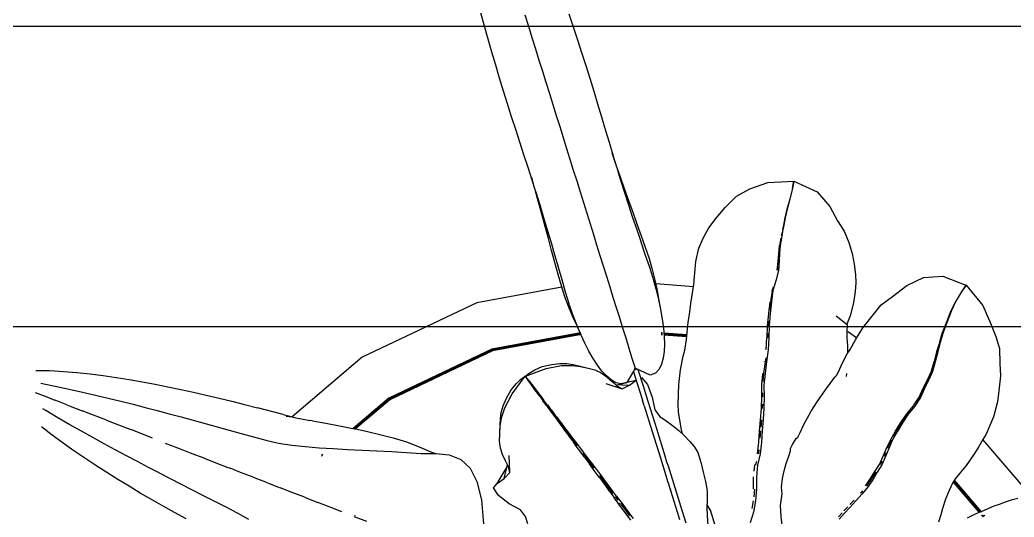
# Model space of a CAD drawing. Header units: metres. Extents: x 113 to 8702, y -1158 to 1243.
# Drawn here: x 5913.6439 to 5914.0155, y -734.2476 to -734.0617 of the extents above; entities that cross this region are included whole.
import ezdxf

# ---------------------------------------------------------------- set-up
doc = ezdxf.new("R2010")
doc.units = ezdxf.units.M
doc.header["$MEASUREMENT"] = 0
doc.layers.add('YELLOW', color=2, linetype='Continuous')

# ---------------------------------------------------------------- blocks, each defined once
blk = doc.blocks.new('EK')
at = {"color": 250}
for p, q in [((5897.2364, -832.2267), (5896.6963, -832.6411)), ((5897.2391, -832.4092), (5897.2314, -832.3604)), ((5895.795, -832.4811), (5895.9016, -832.4531)), ((5895.9016, -832.4531), (5896.0332, -832.4571)), ((5896.0332, -832.4571), (5896.143, -832.4578)), ((5896.143, -832.4578), (5896.2748, -832.4787)), ((5897.257, -832.4712), (5897.2391, -832.4092)), ((5895.5161, -832.5828), (5895.6749, -832.5226)), ((5895.6749, -832.5226), (5895.795, -832.4811)), ((5896.2748, -832.4787), (5896.3705, -832.4967)), ((5896.3705, -832.4967), (5896.5011, -832.5385)), ((5896.5011, -832.5385), (5896.6503, -832.6114)), ((5897.2739, -832.5256), (5897.257, -832.4712)), ((5897.2875, -832.5727), (5897.2739, -832.5256)), ((5895.3284, -832.7204), (5895.5161, -832.5828)), ((5896.6503, -832.6114), (5896.6963, -832.6411)), ((5897.3052, -832.6194), (5897.2875, -832.5727)), ((5897.3241, -832.6669), (5897.3052, -832.6194)), ((5895.2378, -832.9205), (5895.3276, -832.7213)), ((5895.3284, -832.7204), (5895.328, -832.7209)), ((5895.328, -832.7209), (5895.3794, -832.7602)), ((5895.3284, -832.7204), (5895.3794, -832.7602)), ((5896.6963, -832.6411), (5896.6974, -832.6418)), ((5896.6974, -832.6418), (5896.7559, -832.6796)), ((5896.7559, -832.6796), (5896.8151, -832.7221)), ((5896.8151, -832.7221), (5896.9182, -832.8004)), ((5897.338, -832.6855), (5897.0433, -832.9115)), ((5897.3373, -832.6923), (5897.0478, -832.9145)), ((5897.3362, -832.7026), (5897.0544, -832.9188)), ((5897.3358, -832.7068), (5897.0566, -832.9202)), ((5897.3364, -832.7085), (5897.0587, -832.9216)), ((5897.3348, -832.7036), (5897.3241, -832.6669)), ((5897.3358, -832.706), (5897.3348, -832.7036)), ((5897.3358, -832.706), (5897.3358, -832.7068)), ((5897.3563, -832.7593), (5897.3358, -832.7068)), ((5897.3801, -832.675), (5897.3624, -832.6885)), ((5897.3791, -832.6727), (5897.3627, -832.6853)), ((5897.3781, -832.6704), (5897.363, -832.682)), ((5897.3749, -832.6634), (5897.3639, -832.6719)), ((5897.3728, -832.6587), (5897.3645, -832.6651)), ((5895.3794, -832.7602), (5895.4641, -832.8182)), ((5895.3794, -832.7602), (5895.4648, -832.8167)), ((5896.9182, -832.8004), (5897.0305, -832.9032)), ((5897.3803, -832.8129), (5897.3563, -832.7593)), ((5895.4628, -832.8173), (5895.4642, -832.8176)), ((5895.5065, -832.8405), (5895.4641, -832.8182)), ((5895.4642, -832.8176), (5895.5065, -832.8405)), ((5895.4648, -832.8167), (5895.5512, -832.8631)), ((5895.5501, -832.8654), (5895.5065, -832.8405)), ((5895.5512, -832.8661), (5895.5501, -832.8654)), ((5895.5518, -832.8664), (5895.5512, -832.8661)), ((5895.6428, -832.9072), (5895.5518, -832.8664)), ((5895.5521, -832.8653), (5895.6428, -832.9055)), ((5895.5526, -832.8638), (5895.6439, -832.9036)), ((5895.2431, -833.0926), (5895.2378, -832.9205)), ((5895.7308, -832.9466), (5895.6428, -832.9072)), ((5895.6439, -832.9036), (5895.7343, -832.9431)), ((5895.732, -832.9473), (5895.7308, -832.9466)), ((5895.7332, -832.9478), (5895.732, -832.9473)), ((5895.8175, -832.9773), (5895.7332, -832.9478)), ((5895.7343, -832.9431), (5895.8218, -832.9729)), ((5895.7801, -832.962), (5895.8202, -832.9759)), ((5895.8207, -832.9786), (5895.8175, -832.9773)), ((5895.8202, -832.9759), (5895.9029, -833.0041)), ((5895.9013, -833.0065), (5895.8207, -832.9786)), ((5895.8218, -832.9729), (5895.9024, -832.9997)), ((5897.0305, -832.9032), (5897.0689, -832.9282)), ((5897.0689, -832.9282), (5897.1307, -832.9609)), ((5897.1307, -832.9609), (5897.2065, -832.9993)), ((5895.9036, -833.0073), (5895.9013, -833.0065)), ((5895.9024, -832.9997), (5895.9048, -833.0005)), ((5895.9029, -833.0041), (5895.9505, -833.0193)), ((5895.9854, -833.0337), (5895.9036, -833.0073)), ((5895.9048, -833.0005), (5895.9909, -833.0275)), ((5895.9871, -833.0344), (5895.9854, -833.0337)), ((5895.9896, -833.0354), (5895.9871, -833.0344)), ((5896.067, -833.0622), (5895.9896, -833.0354)), ((5895.9901, -833.0321), (5896.0349, -833.0476)), ((5895.9909, -833.0275), (5896.0731, -833.0553)), ((5896.0712, -833.0641), (5896.067, -833.0622)), ((5896.1464, -833.1026), (5896.0712, -833.0641)), ((5896.072, -833.0606), (5896.1455, -833.0979)), ((5896.0731, -833.0553), (5896.1455, -833.0914)), ((5897.2065, -832.9993), (5897.2854, -833.0305)), ((5897.2854, -833.0305), (5897.3419, -833.0473)), ((5897.3419, -833.0473), (5897.4044, -833.0704)), ((5895.3035, -833.2419), (5895.2431, -833.0926)), ((5896.1455, -833.0914), (5896.1488, -833.093)), ((5896.1455, -833.0979), (5896.2171, -833.1384)), ((5896.218, -833.1435), (5896.1464, -833.1026)), ((5896.1488, -833.093), (5896.2208, -833.133)), ((5896.2171, -833.1384), (5896.2933, -833.1794)), ((5896.2938, -833.1848), (5896.218, -833.1435)), ((5896.2208, -833.133), (5896.2974, -833.1736)), ((5895.3946, -833.3724), (5895.3035, -833.2419)), ((5896.2933, -833.1794), (5896.3406, -833.2127)), ((5896.3636, -833.2335), (5896.2938, -833.1848)), ((5896.2974, -833.1736), (5896.3725, -833.2256)), ((5896.3675, -833.237), (5896.3636, -833.2335)), ((5896.4353, -833.3002), (5896.3675, -833.237)), ((5896.3725, -833.2256), (5896.441, -833.2881)), ((5896.413, -833.2737), (5896.4354, -833.2945)), ((5896.5094, -833.3577), (5896.4353, -833.3002)), ((5896.4354, -833.2945), (5896.5092, -833.3512)), ((5896.441, -833.2881), (5896.5148, -833.3441)), ((5895.4642, -833.4759), (5895.3946, -833.3724)), ((5896.5092, -833.3512), (5896.5845, -833.4016)), ((5896.5851, -833.4088), (5896.5094, -833.3577)), ((5896.5148, -833.3441), (5896.5902, -833.3939)), ((5896.5845, -833.4016), (5896.6333, -833.4328)), ((5896.6605, -833.4575), (5896.5851, -833.4088)), ((5896.5902, -833.3939), (5896.665, -833.441)), ((5895.5744, -833.574), (5895.4642, -833.4759)), ((5896.7297, -833.4938), (5896.6605, -833.4575)), ((5896.6622, -833.451), (5896.7276, -833.4849)), ((5896.665, -833.441), (5896.7336, -833.4759)), ((5896.7276, -833.4849), (5896.7313, -833.4866)), ((5896.7986, -833.5269), (5896.7297, -833.4938)), ((5896.7336, -833.4759), (5896.8028, -833.5079)), ((5896.7716, -833.5057), (5896.7965, -833.5175)), ((5896.8028, -833.5079), (5896.875, -833.5451)), ((5895.6583, -833.6495), (5895.5744, -833.574)), ((5896.7965, -833.5175), (5896.8002, -833.5194)), ((5896.8698, -833.5647), (5896.7986, -833.5269)), ((5896.8427, -833.5417), (5896.8678, -833.5549)), ((5896.8678, -833.5549), (5896.8717, -833.5576)), ((5896.9304, -833.6079), (5896.8698, -833.5647)), ((5896.875, -833.5451), (5896.9361, -833.5875)), ((5896.9325, -833.6004), (5896.9879, -833.6384)), ((5896.9361, -833.5875), (5896.9962, -833.628)), ((5895.7601, -833.7182), (5895.6583, -833.6495)), ((5896.99, -833.6492), (5896.9304, -833.6079)), ((5896.9879, -833.6384), (5897.0498, -833.6853)), ((5897.0419, -833.6889), (5896.99, -833.6492)), ((5896.9962, -833.628), (5897.0589, -833.6746)), ((5897.0446, -833.6901), (5897.0419, -833.6889)), ((5897.0498, -833.6853), (5897.0538, -833.689)), ((5897.0589, -833.6746), (5897.1208, -833.7311)), ((5894.7033, -833.8229), (5894.7982, -833.7696)), ((5894.7982, -833.7696), (5894.8979, -833.7328)), ((5894.8979, -833.7328), (5894.9991, -833.7099)), ((5894.9991, -833.7099), (5895.0937, -833.696)), ((5895.0937, -833.696), (5895.1829, -833.6904)), ((5895.1829, -833.6904), (5895.2586, -833.69)), ((5895.2586, -833.69), (5895.3342, -833.6988)), ((5895.3342, -833.6988), (5895.4318, -833.7197)), ((5895.4318, -833.7197), (5895.5461, -833.7566)), ((5895.5461, -833.7566), (5895.6197, -833.7871)), ((5895.7448, -833.7079), (5895.6905, -833.7786)), ((5895.8436, -833.7701), (5895.7601, -833.7182)), ((5895.8795, -833.8002), (5895.8436, -833.7701)), ((5897.0513, -833.696), (5897.0446, -833.6901)), ((5897.0941, -833.7264), (5897.1108, -833.7418)), ((5897.1108, -833.7418), (5897.1147, -833.7458)), ((5897.1208, -833.7311), (5897.1788, -833.7896)), ((5894.5721, -833.8835), (5894.7033, -833.8229)), ((5895.5407, -833.8798), (5895.621, -833.7856)), ((5895.621, -833.7856), (5895.6846, -833.7931)), ((5895.6905, -833.7786), (5895.6846, -833.7931)), ((5895.6846, -833.7931), (5895.6897, -833.7933)), ((5895.6897, -833.7933), (5895.7432, -833.7959)), ((5895.7432, -833.7959), (5895.8081, -833.7915)), ((5895.8081, -833.7915), (5895.8734, -833.795)), ((5895.8633, -833.7866), (5895.8575, -833.7942)), ((5895.9513, -833.8411), (5895.8795, -833.8002)), ((5896.0408, -833.8863), (5895.9513, -833.8411)), ((5896.0517, -833.8132), (5896.0783, -833.8167)), ((5897.1725, -833.8049), (5897.2103, -833.8441)), ((5897.1788, -833.7896), (5897.2345, -833.8463)), ((5897.2281, -833.8625), (5897.2633, -833.8993)), ((5897.2345, -833.8463), (5897.2859, -833.899)), ((5894.4367, -833.9901), (5894.5721, -833.8835)), ((5896.0659, -833.9027), (5896.0408, -833.8863)), ((5896.0797, -833.9178), (5896.0659, -833.9027)), ((5896.1862, -834.0056), (5896.0797, -833.9178)), ((5897.2797, -833.9162), (5897.3123, -833.9486)), ((5897.2859, -833.899), (5897.3339, -833.946)), ((5894.3329, -834.1896), (5894.4367, -833.9901)), ((5896.2901, -834.0843), (5896.1862, -834.0056)), ((5896.3695, -834.1433), (5896.2901, -834.0843)), ((5894.3331, -834.4199), (5894.3326, -834.1907)), ((5894.3327, -834.1901), (5894.3329, -834.1896)), ((5894.3334, -834.1897), (5894.3327, -834.1901)), ((5894.3329, -834.1896), (5894.3334, -834.1897)), ((5894.3943, -834.2059), (5894.3334, -834.1897)), ((5894.3334, -834.1897), (5894.3946, -834.2053)), ((5894.3946, -834.2053), (5894.4895, -834.2341)), ((5894.3946, -834.2053), (5894.4898, -834.2331)), ((5896.4832, -834.212), (5896.3695, -834.1433)), ((5896.474, -834.2064), (5896.4718, -834.2092)), ((5896.5518, -834.2489), (5896.4832, -834.212)), ((5894.4895, -834.2341), (5894.5772, -834.264)), ((5894.4898, -834.2331), (5894.5759, -834.2618)), ((5894.5759, -834.2618), (5894.5776, -834.2624)), ((5894.5772, -834.264), (5894.6529, -834.2859)), ((5894.5776, -834.2624), (5894.6519, -834.2833)), ((5894.6529, -834.2859), (5894.7165, -834.3026)), ((5894.6535, -834.2838), (5894.7172, -834.2998)), ((5894.7165, -834.3026), (5894.7531, -834.3119)), ((5894.7172, -834.2998), (5894.7727, -834.3134)), ((5896.5912, -834.2724), (5896.5518, -834.2489)), ((5896.6027, -834.2867), (5896.5912, -834.2724)), ((5896.6553, -834.3219), (5896.6027, -834.2867)), ((5894.7727, -834.3134), (5894.8291, -834.3259)), ((5894.7736, -834.3172), (5894.8093, -834.3255)), ((5894.8291, -834.3259), (5894.8945, -834.3399)), ((5894.8301, -834.3304), (5894.8936, -834.3445)), ((5894.8962, -834.3475), (5894.8927, -834.3468)), ((5894.8936, -834.3445), (5894.96, -834.3534)), ((5894.8945, -834.3399), (5894.9609, -834.3481)), ((5894.963, -834.3568), (5894.8962, -834.3475)), ((5894.96, -834.3534), (5895.0317, -834.3605)), ((5894.9609, -834.3481), (5895.0327, -834.3547)), ((5895.0347, -834.3643), (5894.963, -834.3568)), ((5895.0317, -834.3605), (5895.034, -834.3609)), ((5895.0327, -834.3547), (5895.1106, -834.3665)), ((5895.1119, -834.377), (5895.0347, -834.3643)), ((5895.0822, -834.3686), (5895.1091, -834.3729)), ((5895.1091, -834.3729), (5895.1115, -834.3736)), ((5895.1106, -834.3665), (5895.1963, -834.3911)), ((5895.1963, -834.3911), (5895.2886, -834.424)), ((5896.6886, -834.3398), (5896.6553, -834.3219)), ((5896.7104, -834.341), (5896.6886, -834.3398)), ((5896.7569, -834.359), (5896.7104, -834.341)), ((5896.8195, -834.3863), (5896.7569, -834.359)), ((5896.8829, -834.4084), (5896.8195, -834.3863)), ((5894.3819, -834.5812), (5894.3331, -834.4199)), ((5895.2585, -834.4213), (5895.2866, -834.4316)), ((5895.2881, -834.4358), (5895.2853, -834.4347)), ((5895.2866, -834.4316), (5895.3867, -834.4504)), ((5895.2886, -834.424), (5895.3881, -834.4421)), ((5895.3881, -834.455), (5895.3856, -834.4545)), ((5895.3867, -834.4504), (5895.4545, -834.4613)), ((5895.3881, -834.4421), (5895.491, -834.458)), ((5895.4866, -834.4706), (5895.3881, -834.455)), ((5895.4903, -834.4717), (5895.4866, -834.4706)), ((5895.5959, -834.4883), (5895.4903, -834.4717)), ((5895.491, -834.458), (5895.5966, -834.4736)), ((5895.5591, -834.4777), (5895.5954, -834.4833)), ((5895.5966, -834.4736), (5895.703, -834.4825)), ((5896.9504, -834.4258), (5896.8829, -834.4084)), ((5897.0245, -834.4378), (5896.9504, -834.4258)), ((5897.0845, -834.4366), (5897.0245, -834.4378)), ((5897.1882, -834.4554), (5897.0845, -834.4366)), ((5897.2827, -834.4542), (5897.1882, -834.4554)), ((5897.3836, -834.4472), (5897.2827, -834.4542)), ((5895.5954, -834.4833), (5895.5961, -834.4833)), ((5895.7013, -834.4979), (5895.5959, -834.4883)), ((5895.6654, -834.4895), (5895.7019, -834.4927)), ((5895.7028, -834.4981), (5895.7013, -834.4979)), ((5895.7019, -834.4927), (5895.7028, -834.4928)), ((5895.8042, -834.5101), (5895.7028, -834.4981)), ((5895.703, -834.4825), (5895.8092, -834.4941)), ((5895.8068, -834.5102), (5895.8042, -834.5101)), ((5895.8084, -834.5106), (5895.8068, -834.5102)), ((5895.8092, -834.4941), (5895.9143, -834.5132)), ((5895.8774, -834.518), (5895.9122, -834.5245)), ((5895.9132, -834.5306), (5895.911, -834.5301)), ((5895.9122, -834.5245), (5896.015, -834.5436)), ((5895.9143, -834.5132), (5896.017, -834.5316)), ((5896.0168, -834.5501), (5896.0137, -834.5495)), ((5896.015, -834.5436), (5896.0845, -834.5539)), ((5896.1129, -834.5645), (5896.0168, -834.5501)), ((5896.017, -834.5316), (5896.1189, -834.546)), ((5896.1164, -834.5644), (5896.1129, -834.5645)), ((5896.1204, -834.5657), (5896.1164, -834.5644)), ((5896.1189, -834.546), (5896.219, -834.5509)), ((5896.2214, -834.5715), (5896.1204, -834.5657)), ((5896.1847, -834.5624), (5896.218, -834.5642)), ((5896.218, -834.5642), (5896.2205, -834.5644)), ((5896.219, -834.5509), (5896.3216, -834.5579)), ((5896.3216, -834.5579), (5896.4217, -834.57)), ((5894.4402, -834.703), (5894.3819, -834.5812)), ((5896.3234, -834.5795), (5896.2214, -834.5715)), ((5896.2863, -834.5693), (5896.32, -834.5719)), ((5896.32, -834.5719), (5896.3228, -834.5722)), ((5896.4237, -834.5926), (5896.3234, -834.5795)), ((5896.4217, -834.57), (5896.5184, -834.5828)), ((5896.423, -834.585), (5896.4862, -834.5938)), ((5896.5206, -834.6064), (5896.4237, -834.5926)), ((5896.5184, -834.5828), (5896.619, -834.5935)), ((5896.5198, -834.5983), (5896.5842, -834.6056)), ((5896.6198, -834.6179), (5896.5206, -834.6064)), ((5896.619, -834.5935), (5896.7228, -834.6107)), ((5896.7212, -834.6357), (5896.6198, -834.6179)), ((5896.686, -834.6212), (5896.7191, -834.6268)), ((5896.7191, -834.6268), (5896.7217, -834.6276)), ((5896.7228, -834.6107), (5896.8218, -834.639)), ((5896.7876, -834.6469), (5896.8182, -834.6558)), ((5896.8218, -834.639), (5896.9252, -834.6544)), ((5896.9252, -834.6544), (5897.0293, -834.6583)), ((5894.5351, -834.8081), (5894.4402, -834.703)), ((5896.8197, -834.6648), (5896.816, -834.6641)), ((5896.8182, -834.6558), (5896.8204, -834.6561)), ((5896.8197, -834.6648), (5896.8736, -834.6733)), ((5896.9258, -834.6814), (5896.9218, -834.6809)), ((5897.0308, -834.6863), (5896.9258, -834.6814)), ((5897.0293, -834.6583), (5897.1342, -834.673)), ((5897.0303, -834.677), (5897.0987, -834.687)), ((5897.1342, -834.673), (5897.2336, -834.6969)), ((5897.1342, -834.6926), (5897.2002, -834.7088)), ((5897.2336, -834.6969), (5897.3245, -834.7317)), ((5894.6246, -834.892), (5894.5351, -834.8081)), ((5894.7077, -834.9601), (5894.6246, -834.892)), ((5894.7939, -835.0157), (5894.7077, -834.9601)), ((5894.8821, -835.0592), (5894.7939, -835.0157)), ((5894.9973, -835.0908), (5894.8821, -835.0592)), ((5895.0958, -835.1052), (5894.9973, -835.0908)), ((5897.1976, -835.0728), (5897.1436, -835.1031)), ((5897.3437, -835.0372), (5897.1976, -835.0728)), ((5895.1598, -835.1137), (5895.0958, -835.1052)), ((5895.1765, -835.1154), (5895.1598, -835.1137)), ((5895.1977, -835.1173), (5895.1765, -835.1154)), ((5895.221, -835.1222), (5895.1773, -835.4542)), ((5895.3653, -835.1524), (5895.1977, -835.1173)), ((5895.4627, -835.17), (5895.3653, -835.1524)), ((5895.5273, -835.1869), (5895.4627, -835.17)), ((5896.6288, -835.1904), (5896.6829, -835.1608)), ((5896.6829, -835.1608), (5896.7676, -835.1361)), ((5896.7676, -835.1361), (5896.8686, -835.1179)), ((5896.8686, -835.1179), (5896.9413, -835.1057)), ((5896.9413, -835.1057), (5896.9894, -835.0979)), ((5896.9894, -835.0979), (5897.0311, -835.0951)), ((5897.0311, -835.0951), (5897.0724, -835.0965)), ((5897.0724, -835.0965), (5897.1168, -835.1006)), ((5897.1168, -835.1006), (5897.168, -835.1055)), ((5897.168, -835.1055), (5897.2426, -835.1053)), ((5897.2426, -835.1053), (5897.3741, -835.1046)), ((5895.68, -835.2088), (5895.5273, -835.1869)), ((5895.6398, -835.203), (5895.6133, -835.4043)), ((5895.6448, -835.2037), (5895.6184, -835.4041)), ((5895.6489, -835.2043), (5895.6226, -835.404)), ((5895.657, -835.2055), (5895.6309, -835.4037)), ((5895.7743, -835.2273), (5895.68, -835.2088)), ((5895.825, -835.2456), (5895.7743, -835.2273)), ((5895.946, -835.2739), (5895.825, -835.2456)), ((5896.5294, -835.2693), (5896.58, -835.2259)), ((5896.58, -835.2259), (5896.6288, -835.1904)), ((5896.0746, -835.2965), (5895.946, -835.2739)), ((5896.246, -835.3102), (5896.0746, -835.2965)), ((5896.3189, -835.3103), (5896.246, -835.3102)), ((5896.3853, -835.3032), (5896.3189, -835.3103)), ((5896.4765, -835.2927), (5896.3853, -835.3032)), ((5896.4324, -835.3709), (5896.4796, -835.3183)), ((5896.5117, -835.2868), (5896.4765, -835.2927)), ((5896.4796, -835.3183), (5896.5294, -835.2693)), ((5897.1854, -835.3234), (5896.9443, -835.3852)), ((5897.2443, -835.31), (5897.1854, -835.3234)), ((5897.1967, -835.3677), (5897.2641, -835.3504)), ((5897.301, -835.2938), (5897.2443, -835.31)), ((5895.2209, -835.4547), (5895.3152, -835.4364)), ((5895.235, -835.4448), (5895.3229, -835.4339)), ((5895.3152, -835.4364), (5895.4045, -835.4222)), ((5895.3229, -835.4339), (5895.4045, -835.4222)), ((5895.4045, -835.4222), (5895.4891, -835.412)), ((5895.4891, -835.412), (5895.5688, -835.4057)), ((5895.5688, -835.4057), (5895.6435, -835.4033)), ((5895.6114, -835.4187), (5895.6102, -835.4279)), ((5895.6166, -835.418), (5895.6152, -835.4283)), ((5895.6208, -835.4175), (5895.6194, -835.4286)), ((5895.6292, -835.4164), (5895.6275, -835.4291)), ((5895.6435, -835.4033), (5895.7131, -835.4051)), ((5895.7131, -835.4051), (5895.7773, -835.4113)), ((5895.7773, -835.4113), (5895.8356, -835.4223)), ((5895.8356, -835.4223), (5895.8872, -835.4389)), ((5895.8872, -835.4389), (5895.9308, -835.4625)), ((5896.3473, -835.4793), (5896.389, -835.4251)), ((5896.389, -835.4251), (5896.4324, -835.3709)), ((5896.752, -835.4359), (5896.6998, -835.4479)), ((5896.7111, -835.4922), (5896.9289, -835.4363)), ((5896.7903, -835.4247), (5896.752, -835.4359)), ((5896.9443, -835.3852), (5896.7903, -835.4247)), ((5896.9289, -835.4363), (5896.9499, -835.4308)), ((5896.936, -835.3942), (5896.9359, -835.3937)), ((5896.9499, -835.4308), (5896.9557, -835.4295)), ((5896.9557, -835.4295), (5897.1967, -835.3677)), ((5896.9918, -835.4141), (5896.9913, -835.4135)), ((5897.0089, -835.4103), (5897.0085, -835.409)), ((5894.7448, -835.5607), (5894.8493, -835.5293)), ((5894.8493, -835.5293), (5894.9509, -835.5016)), ((5894.9087, -835.5351), (5895.0173, -835.5043)), ((5894.9509, -835.5016), (5895.049, -835.4785)), ((5895.0173, -835.5043), (5895.1217, -835.4772)), ((5895.049, -835.4785), (5895.1437, -835.4596)), ((5895.1217, -835.4772), (5895.1337, -835.4745)), ((5895.1337, -835.4745), (5895.2199, -835.4548)), ((5895.1437, -835.4596), (5895.2201, -835.4472)), ((5895.2199, -835.4548), (5895.2209, -835.4547)), ((5895.2201, -835.4472), (5895.2345, -835.4451)), ((5895.2345, -835.4451), (5895.235, -835.4448)), ((5895.9308, -835.4625), (5895.9638, -835.4954)), ((5895.9638, -835.4954), (5895.9795, -835.5443)), ((5896.1738, -835.5361), (5896.2851, -835.5184)), ((5896.4073, -835.5228), (5896.2111, -835.5731)), ((5896.2851, -835.5184), (5896.3473, -835.4793)), ((5896.456, -835.5103), (5896.4073, -835.5228)), ((5896.6998, -835.4479), (5896.456, -835.5103)), ((5896.4662, -835.5549), (5896.7111, -835.4922)), ((5896.6676, -835.463), (5896.6671, -835.462)), ((5896.6877, -835.4579), (5896.6872, -835.4573)), ((5896.7457, -835.4771), (5896.7454, -835.4765)), ((5894.5342, -835.624), (5894.6397, -835.5924)), ((5894.5793, -835.6271), (5894.6896, -835.5967)), ((5894.6397, -835.5924), (5894.7448, -835.5607)), ((5894.6896, -835.5967), (5894.7951, -835.5672)), ((5894.7951, -835.5672), (5894.796, -835.5666)), ((5894.796, -835.5666), (5894.7995, -835.566)), ((5894.7995, -835.566), (5894.9087, -835.5351)), ((5895.9795, -835.5443), (5895.9102, -835.6738)), ((5895.9965, -835.6223), (5896.0598, -835.573)), ((5896.0738, -835.6083), (5896.0019, -835.6276)), ((5896.0598, -835.573), (5896.1738, -835.5361)), ((5896.2111, -835.5731), (5896.0738, -835.6083)), ((5896.2471, -835.6111), (5896.1961, -835.6242)), ((5896.2471, -835.6111), (5896.4662, -835.5549)), ((5894.215, -835.719), (5894.3218, -835.6874)), ((5894.2453, -835.7162), (5894.3572, -835.6869)), ((5894.3218, -835.6874), (5894.4282, -835.6557)), ((5894.3572, -835.6869), (5894.4685, -835.6572)), ((5894.4282, -835.6557), (5894.5342, -835.624)), ((5894.4685, -835.6572), (5894.5793, -835.6271)), ((5895.7303, -835.7199), (5895.8205, -835.6968)), ((5895.8205, -835.6968), (5895.9102, -835.6738)), ((5895.9102, -835.6738), (5895.9242, -835.6829)), ((5895.9181, -835.6591), (5895.9242, -835.6702)), ((5895.9242, -835.6702), (5895.9242, -835.6829)), ((5895.9242, -835.6829), (5895.9362, -835.6907)), ((5895.9696, -835.635), (5895.9249, -835.6465)), ((5895.9362, -835.6907), (5895.9809, -835.6793)), ((5895.9362, -835.6907), (5896.0332, -835.754)), ((5895.999, -835.6283), (5895.9696, -835.635)), ((5895.9809, -835.6793), (5896.1961, -835.6242)), ((5895.999, -835.6283), (5895.9965, -835.6223)), ((5896.0012, -835.6269), (5895.999, -835.6283)), ((5896.0019, -835.6276), (5896.0012, -835.6269)), ((5896.0017, -835.635), (5896.0012, -835.6338)), ((5896.0129, -835.6649), (5896.0127, -835.6642)), ((5896.0139, -835.6647), (5896.0136, -835.664)), ((5896.031, -835.7526), (5896.0149, -835.6706)), ((5896.0581, -835.7315), (5896.0155, -835.6704)), ((5896.0346, -835.66), (5896.0336, -835.6589)), ((5893.9062, -835.8007), (5894.0198, -835.7729)), ((5894, -835.7817), (5894.1051, -835.7526)), ((5894, -835.7817), (5894.091, -835.7553)), ((5894.0198, -835.7729), (5894.091, -835.7553)), ((5894.091, -835.7553), (5894.1051, -835.7526)), ((5894.1051, -835.7526), (5894.1065, -835.7514)), ((5894.1065, -835.7514), (5894.1075, -835.7512)), ((5894.1065, -835.7514), (5894.1074, -835.7519)), ((5894.1074, -835.7519), (5894.1328, -835.7449)), ((5894.1075, -835.7512), (5894.1077, -835.7504)), ((5894.1077, -835.7504), (5894.215, -835.719)), ((5894.1328, -835.7449), (5894.2058, -835.7263)), ((5894.2058, -835.7263), (5894.2063, -835.7259)), ((5894.2063, -835.7259), (5894.2453, -835.7162)), ((5895.3653, -835.8134), (5895.4572, -835.7899)), ((5895.4572, -835.7899), (5895.5486, -835.7665)), ((5895.5486, -835.7665), (5895.6397, -835.7431)), ((5895.6397, -835.7431), (5895.7303, -835.7199)), ((5896.041, -835.8033), (5896.0314, -835.7547)), ((5896.0332, -835.754), (5896.043, -835.8044)), ((5896.0458, -835.8547), (5896.0581, -835.7315)), ((5896.086, -835.7983), (5896.0581, -835.7315)), ((5897.1399, -835.8214), (5897.1886, -835.7882)), ((5897.2334, -835.7576), (5897.1886, -835.7882)), ((5897.1976, -835.7987), (5897.2082, -835.7916)), ((5897.2493, -835.7813), (5897.2039, -835.8111)), ((5893.5635, -835.8846), (5893.678, -835.8564)), ((5893.678, -835.8564), (5893.7923, -835.8284)), ((5893.7923, -835.8284), (5893.9062, -835.8007)), ((5895.0874, -835.8847), (5895.1804, -835.8608)), ((5895.1804, -835.8608), (5895.2731, -835.8371)), ((5895.2731, -835.8371), (5895.3653, -835.8134)), ((5896.0299, -835.8492), (5896.003, -835.8908)), ((5896.0162, -835.8832), (5896.058, -835.8431)), ((5896.043, -835.8044), (5896.0299, -835.8492)), ((5896.0317, -835.9376), (5896.086, -835.7983)), ((5896.0476, -835.8369), (5896.0413, -835.805)), ((5896.058, -835.8431), (5896.086, -835.7983)), ((5897.0267, -835.8984), (5897.0819, -835.8608)), ((5897.096, -835.8817), (5897.0434, -835.9165)), ((5897.0852, -835.8586), (5897.0819, -835.8608)), ((5897.0852, -835.8586), (5897.1399, -835.8214)), ((5897.0947, -835.8751), (5897.0945, -835.8741)), ((5897.0963, -835.8741), (5897.096, -835.8735)), ((5897.0976, -835.8808), (5897.096, -835.8817)), ((5897.0962, -835.8665), (5897.1466, -835.8328)), ((5897.1528, -835.8446), (5897.0976, -835.8808)), ((5897.1466, -835.8328), (5897.1976, -835.7987)), ((5897.2005, -835.8133), (5897.1528, -835.8446)), ((5897.2039, -835.8111), (5897.2005, -835.8133)), ((5893.2188, -835.9719), (5893.3339, -835.9423)), ((5893.3339, -835.9423), (5893.4488, -835.9132)), ((5893.4488, -835.9132), (5893.5635, -835.8846)), ((5894.7113, -835.9811), (5894.8059, -835.9568)), ((5894.8059, -835.9568), (5894.9001, -835.9327)), ((5894.9001, -835.9327), (5894.9939, -835.9086)), ((5894.9939, -835.9086), (5895.0874, -835.8847)), ((5895.92, -835.9679), (5895.8667, -836.0042)), ((5895.9658, -835.9302), (5895.92, -835.9679)), ((5895.9369, -835.9749), (5895.9743, -835.9269)), ((5896.003, -835.8908), (5895.9658, -835.9302)), ((5895.9743, -835.9269), (5896.0162, -835.8832)), ((5896.8982, -835.9856), (5896.9626, -835.9419)), ((5896.9191, -835.9849), (5896.9795, -835.9445)), ((5896.9246, -835.9947), (5896.982, -835.9569)), ((5896.9626, -835.9419), (5896.9722, -835.9354)), ((5897.0267, -835.8984), (5896.9722, -835.9354)), ((5896.9795, -835.9445), (5897.0039, -835.9282)), ((5896.9852, -835.9548), (5896.982, -835.9569)), ((5896.9852, -835.9548), (5897.0402, -835.9186)), ((5897.0361, -835.9067), (5897.0376, -835.9057)), ((5897.0376, -835.9057), (5897.0654, -835.8871)), ((5897.0434, -835.9165), (5897.0402, -835.9186)), ((5892.873, -836.0643), (5892.9884, -836.0329)), ((5892.9884, -836.0329), (5893.1037, -836.0021)), ((5893.1037, -836.0021), (5893.2188, -835.9719)), ((5894.3292, -836.079), (5894.4253, -836.0544)), ((5894.4253, -836.0544), (5894.521, -836.0298)), ((5894.521, -836.0298), (5894.6163, -836.0054)), ((5894.6163, -836.0054), (5894.7113, -835.9811)), ((5895.8065, -836.0392), (5895.7398, -836.0731)), ((5895.8667, -836.0042), (5895.8065, -836.0392)), ((5895.8894, -836.0875), (5895.9075, -836.0282)), ((5895.9075, -836.0282), (5895.9369, -835.9749)), ((5896.7866, -836.0613), (5896.8469, -836.0204)), ((5896.8433, -836.0482), (5896.7948, -836.0801)), ((5896.8405, -836.0375), (5896.8565, -836.0267)), ((5896.8618, -836.036), (5896.8433, -836.0482)), ((5896.8469, -836.0204), (5896.8982, -835.9856)), ((5896.8565, -836.0267), (5896.9191, -835.9849)), ((5896.8618, -836.036), (5896.9214, -835.9968)), ((5896.9246, -835.9947), (5896.9214, -835.9968)), ((5892.7575, -836.0964), (5892.873, -836.0643)), ((5894.0389, -836.1534), (5894.136, -836.1285)), ((5894.136, -836.1285), (5894.2328, -836.1037)), ((5894.2328, -836.1037), (5894.3292, -836.079)), ((5895.5732, -836.1433), (5895.5107, -836.1666)), ((5895.5732, -836.1433), (5895.5259, -836.1598)), ((5895.5726, -836.139), (5895.6763, -836.9266)), ((5895.5879, -836.1376), (5895.5732, -836.1433)), ((5895.5774, -836.1368), (5895.6812, -836.9253)), ((5895.5814, -836.1351), (5895.6853, -836.9242)), ((5895.6669, -836.1059), (5895.5879, -836.1376)), ((5895.5884, -836.1319), (5895.6925, -836.9222)), ((5895.5891, -836.1316), (5895.5891, -836.1371)), ((5895.5891, -836.1371), (5895.6932, -836.922)), ((5895.7398, -836.0731), (5895.6669, -836.1059)), ((5895.8645, -836.1676), (5895.8894, -836.0875)), ((5895.8705, -836.1529), (5895.8894, -836.0875)), ((5896.6282, -836.1688), (5896.696, -836.1228)), ((5896.6642, -836.1553), (5896.7285, -836.1123)), ((5896.6688, -836.1632), (5896.7304, -836.1226)), ((5896.696, -836.1228), (5896.7226, -836.1047)), ((5896.7226, -836.1047), (5896.7836, -836.0634)), ((5896.7285, -836.1123), (5896.7722, -836.0831)), ((5896.7333, -836.1207), (5896.7304, -836.1226)), ((5896.7948, -836.0801), (5896.7333, -836.1207)), ((5896.7836, -836.0634), (5896.7866, -836.0613)), ((5893.6469, -836.2538), (5893.7454, -836.2286)), ((5893.7454, -836.2286), (5893.8436, -836.2034)), ((5893.8436, -836.2034), (5893.9414, -836.1784)), ((5893.9414, -836.1784), (5894.0389, -836.1534)), ((5895.3134, -836.2254), (5895.2089, -836.2518)), ((5895.3412, -836.2303), (5895.2491, -836.2593)), ((5895.3252, -836.222), (5895.3134, -836.2254)), ((5895.4103, -836.1978), (5895.3252, -836.222)), ((5895.4283, -836.1994), (5895.3412, -836.2303)), ((5895.4113, -836.1974), (5895.4103, -836.1978)), ((5895.5027, -836.1681), (5895.4113, -836.1974)), ((5895.5107, -836.1666), (5895.4283, -836.1994)), ((5895.5259, -836.1598), (5895.5027, -836.1681)), ((5895.8384, -836.2728), (5895.8498, -836.2181)), ((5895.8498, -836.2181), (5895.8645, -836.1676)), ((5895.854, -836.3224), (5895.8568, -836.2287)), ((5895.8568, -836.2287), (5895.8666, -836.1746)), ((5895.8666, -836.1746), (5895.8691, -836.1584)), ((5895.8691, -836.1584), (5895.8698, -836.1569)), ((5895.8698, -836.1569), (5895.8705, -836.1529)), ((5896.5321, -836.234), (5896.5924, -836.193)), ((5896.537, -836.2403), (5896.568, -836.2197)), ((5896.5702, -836.2282), (5896.5386, -836.249)), ((5896.638, -836.1835), (5896.5702, -836.2282)), ((5896.5924, -836.193), (5896.6282, -836.1688)), ((5896.6355, -836.1745), (5896.6642, -836.1553)), ((5896.6688, -836.1632), (5896.638, -836.1835)), ((5893.3495, -836.3301), (5893.4489, -836.3046)), ((5893.4489, -836.3046), (5893.5481, -836.2792)), ((5893.5481, -836.2792), (5893.6469, -836.2538)), ((5894.9838, -836.3036), (5894.8772, -836.3285)), ((5895.0496, -836.3108), (5894.9429, -836.3335)), ((5894.9863, -836.3039), (5894.9838, -836.3036)), ((5894.9882, -836.3026), (5894.9863, -836.3039)), ((5895.0989, -836.2771), (5894.9882, -836.3026)), ((5895.152, -836.2862), (5895.0496, -836.3108)), ((5895.2089, -836.2518), (5895.0989, -836.2771)), ((5895.2491, -836.2593), (5895.152, -836.2862)), ((5895.1622, -836.2834), (5895.2615, -837.0377)), ((5895.834, -836.334), (5895.8384, -836.2728)), ((5896.3676, -836.3457), (5896.4099, -836.3169)), ((5896.4099, -836.3169), (5896.4679, -836.2775)), ((5896.4143, -836.3224), (5896.4749, -836.2819)), ((5896.4177, -836.3286), (5896.4763, -836.29)), ((5896.4679, -836.2775), (5896.4702, -836.276)), ((5896.4702, -836.276), (5896.5296, -836.2356)), ((5896.4749, -836.2819), (5896.537, -836.2403)), ((5896.4786, -836.2885), (5896.4763, -836.29)), ((5896.4786, -836.2885), (5896.5386, -836.249)), ((5896.5296, -836.2356), (5896.5321, -836.234)), ((5892.9484, -836.4328), (5893.0492, -836.407)), ((5893.0492, -836.407), (5893.1496, -836.3813)), ((5893.1496, -836.3813), (5893.2497, -836.3556)), ((5893.2497, -836.3556), (5893.3495, -836.3301)), ((5894.6196, -836.4024), (5894.5111, -836.4259)), ((5894.6542, -836.3818), (5894.5423, -836.4093)), ((5894.7277, -836.3793), (5894.6196, -836.4024)), ((5894.7659, -836.3549), (5894.6542, -836.3818)), ((5894.8355, -836.3563), (5894.7277, -836.3793)), ((5894.8772, -836.3285), (5894.7659, -836.3549)), ((5894.9429, -836.3335), (5894.8355, -836.3563)), ((5895.8407, -836.4069), (5895.834, -836.334)), ((5895.8537, -836.4919), (5895.8407, -836.4069)), ((5895.8737, -836.4591), (5895.854, -836.3224)), ((5896.2432, -836.4302), (5896.2942, -836.3956)), ((5896.2468, -836.4344), (5896.2997, -836.399)), ((5896.2493, -836.4393), (5896.3008, -836.4054)), ((5896.2942, -836.3956), (5896.3078, -836.3863)), ((5896.2997, -836.399), (5896.3558, -836.3615)), ((5896.3025, -836.4043), (5896.3008, -836.4054)), ((5896.3025, -836.4043), (5896.3569, -836.3685)), ((5896.3078, -836.3863), (5896.3497, -836.3578)), ((5896.3497, -836.3578), (5896.3516, -836.3565)), ((5896.3516, -836.3565), (5896.3676, -836.3457)), ((5896.3558, -836.3615), (5896.4143, -836.3224)), ((5896.3588, -836.3673), (5896.3569, -836.3685)), ((5896.3588, -836.3673), (5896.4156, -836.3299)), ((5896.4177, -836.3286), (5896.4156, -836.3299)), ((5892.7461, -836.4847), (5892.8474, -836.4587)), ((5892.8474, -836.4587), (5892.9484, -836.4328)), ((5894.2051, -836.4962), (5894.0922, -836.5264)), ((5894.276, -836.4774), (5894.1835, -836.498)), ((5894.276, -836.4774), (5894.2051, -836.4962)), ((5894.2897, -836.473), (5894.276, -836.4774)), ((5894.2915, -836.4733), (5894.2897, -836.473)), ((5894.3177, -836.4664), (5894.2915, -836.4733)), ((5894.293, -836.4736), (5894.2925, -836.473)), ((5894.4022, -836.4496), (5894.293, -836.4736)), ((5894.3177, -836.4664), (5894.293, -836.4736)), ((5894.4301, -836.4374), (5894.3177, -836.4664)), ((5894.5111, -836.4259), (5894.4022, -836.4496)), ((5894.5423, -836.4093), (5894.4301, -836.4374)), ((5895.8789, -836.5592), (5895.8537, -836.4919)), ((5895.9308, -836.6445), (5895.8737, -836.4591)), ((5896.1073, -836.523), (5896.1489, -836.4946)), ((5896.1928, -836.4646), (5896.1489, -836.4946)), ((5896.1518, -836.4979), (5896.1973, -836.4674)), ((5896.1995, -836.4719), (5896.1556, -836.5007)), ((5896.1928, -836.4646), (5896.1941, -836.4637)), ((5896.1941, -836.4637), (5896.2417, -836.4312)), ((5896.1973, -836.4674), (5896.2468, -836.4344)), ((5896.1995, -836.4719), (5896.2478, -836.4403)), ((5896.2417, -836.4312), (5896.2432, -836.4302)), ((5896.2493, -836.4393), (5896.2478, -836.4403)), ((5893.979, -836.5569), (5893.8654, -836.5874)), ((5894.0922, -836.5264), (5893.979, -836.5569)), ((5895.9023, -836.6044), (5895.8789, -836.5592)), ((5896.0068, -836.5922), (5896.0354, -836.5724)), ((5896.0385, -836.577), (5896.0093, -836.5958)), ((5896.0127, -836.5909), (5896.041, -836.572)), ((5896.0354, -836.5724), (5896.0689, -836.5493)), ((5896.0422, -836.5746), (5896.0385, -836.577)), ((5896.041, -836.572), (5896.0735, -836.5502)), ((5896.0726, -836.5548), (5896.0422, -836.5746)), ((5896.0689, -836.5493), (5896.1073, -836.523)), ((5896.1116, -836.5294), (5896.0726, -836.5548)), ((5896.0735, -836.5502), (5896.1105, -836.5255)), ((5896.1105, -836.5255), (5896.1518, -836.4979)), ((5896.1116, -836.5294), (5896.1527, -836.5026)), ((5896.1538, -836.5019), (5896.1527, -836.5026)), ((5896.1556, -836.5007), (5896.1538, -836.5019)), ((5893.637, -836.6477), (5893.5223, -836.6775)), ((5893.7514, -836.6177), (5893.637, -836.6477)), ((5893.8654, -836.5874), (5893.7514, -836.6177)), ((5895.9038, -836.6052), (5895.9023, -836.6044)), ((5895.904, -836.6068), (5895.9038, -836.6052)), ((5895.9308, -836.6445), (5895.904, -836.6068)), ((5895.9313, -836.6456), (5895.9308, -836.6445)), ((5895.9313, -836.6456), (5895.9336, -836.6433)), ((5895.958, -836.6877), (5895.9313, -836.6456)), ((5896.0813, -836.7697), (5895.9317, -836.646)), ((5895.9374, -836.6412), (5895.9336, -836.6433)), ((5895.9374, -836.6412), (5895.9467, -836.6344)), ((5895.9473, -836.6353), (5895.9374, -836.6412)), ((5895.9467, -836.6344), (5895.9512, -836.632)), ((5895.9512, -836.632), (5895.9473, -836.6353)), ((5895.9512, -836.632), (5895.9682, -836.6207)), ((5895.9512, -836.632), (5895.9629, -836.6229)), ((5895.9641, -836.6247), (5895.9512, -836.632)), ((5895.9629, -836.6229), (5895.9827, -836.6089)), ((5895.9846, -836.6117), (5895.9641, -836.6247)), ((5895.9682, -836.6207), (5895.9885, -836.6071)), ((5895.9827, -836.6089), (5896.0068, -836.5922)), ((5896.0093, -836.5958), (5895.9846, -836.6117)), ((5895.9885, -836.6071), (5896.0127, -836.5909)), ((5893.2917, -836.7358), (5893.1758, -836.7643)), ((5893.4072, -836.7069), (5893.2917, -836.7358)), ((5893.5223, -836.6775), (5893.4072, -836.7069)), ((5895.9908, -836.7266), (5895.958, -836.6877)), ((5896.0434, -836.7757), (5895.9908, -836.7266)), ((5897.1079, -836.7491), (5897.049, -836.8452)), ((5897.1678, -836.7066), (5897.1079, -836.7491)), ((5897.2338, -836.6887), (5897.1678, -836.7066)), ((5892.8258, -836.8464), (5892.7084, -836.8725)), ((5892.9429, -836.8196), (5892.8258, -836.8464)), ((5893.0595, -836.7922), (5892.9429, -836.8196)), ((5893.1758, -836.7643), (5893.0595, -836.7922)), ((5896.117, -836.8202), (5896.0434, -836.7757)), ((5896.2002, -836.8402), (5896.0813, -836.7697)), ((5896.1818, -836.8542), (5896.117, -836.8202)), ((5896.2879, -836.8734), (5896.2002, -836.8402)), ((5896.7732, -836.8261), (5896.6236, -836.823)), ((5896.7211, -836.8349), (5896.6676, -836.8583)), ((5896.8242, -836.8774), (5896.7056, -836.8417)), ((5896.7732, -836.8261), (5896.7211, -836.8349)), ((5896.8652, -836.9415), (5896.7228, -836.8468)), ((5896.8242, -836.8774), (5896.7732, -836.8261)), ((5897.049, -836.8452), (5896.9713, -836.9364)), ((5895.6763, -836.9266), (5896.0625, -837.8588)), ((5895.6812, -836.9253), (5896.0669, -837.8563)), ((5895.6853, -836.9242), (5896.0705, -837.8542)), ((5895.6885, -836.9233), (5896.0734, -837.8525)), ((5895.6909, -836.9227), (5896.0756, -837.8513)), ((5895.6925, -836.9222), (5896.077, -837.8505)), ((5895.6932, -836.922), (5896.0776, -837.8501)), ((5896.24, -836.8735), (5896.1818, -836.8542)), ((5896.2949, -836.8839), (5896.24, -836.8735)), ((5896.3416, -836.885), (5896.2879, -836.8734)), ((5896.3472, -836.8896), (5896.2949, -836.8839)), ((5896.3575, -836.8889), (5896.3416, -836.885)), ((5896.4198, -836.8964), (5896.3472, -836.8896)), ((5896.3592, -836.8888), (5896.3575, -836.8889)), ((5896.3631, -836.8897), (5896.3592, -836.8888)), ((5896.4198, -836.8964), (5896.3631, -836.8897)), ((5896.4308, -836.8972), (5896.4198, -836.8964)), ((5896.4925, -836.9031), (5896.4308, -836.8972)), ((5896.553, -836.8964), (5896.4925, -836.9031)), ((5896.6116, -836.8802), (5896.553, -836.8964)), ((5896.6676, -836.8583), (5896.6116, -836.8802)), ((5896.8652, -836.9415), (5896.8242, -836.8774)), ((5896.9016, -836.976), (5896.8652, -836.9415)), ((5896.9713, -836.9364), (5896.9016, -836.976)), ((5895.2615, -837.0377), (5895.6905, -838.0736)), ((5896.8376, -837.1199), (5897.001, -837.0885)), ((5897.001, -837.0885), (5897.2138, -837.0804)), ((5896.6347, -837.2511), (5896.7165, -837.174)), ((5896.7165, -837.174), (5896.8376, -837.1199)), ((5896.5888, -837.3503), (5896.6347, -837.2511)), ((5896.5733, -837.4693), (5896.5888, -837.3503)), ((5896.5048, -837.6123), (5896.5585, -837.5069)), ((5896.5585, -837.5069), (5896.5733, -837.4693)), ((5896.566, -837.5983), (5896.5733, -837.4693)), ((5896.4565, -837.7231), (5896.5048, -837.6123)), ((5896.5491, -837.7267), (5896.566, -837.5983)), ((5896.4147, -837.8375), (5896.4565, -837.7231)), ((5896.5341, -837.8567), (5896.5491, -837.7267)), ((5896.0625, -837.8588), (5896.3134, -838.1858)), ((5896.0669, -837.8563), (5896.315, -838.1797)), ((5896.0705, -837.8542), (5896.3164, -838.1746)), ((5896.0734, -837.8525), (5896.3175, -838.1706)), ((5896.0756, -837.8513), (5896.3183, -838.1676)), ((5896.0776, -837.8501), (5896.319, -838.1647)), ((5896.3776, -837.9539), (5896.4147, -837.8375)), ((5896.5207, -837.9869), (5896.5341, -837.8567)), ((5896.3439, -838.0712), (5896.3776, -837.9539)), ((5896.5082, -838.1163), (5896.5207, -837.9869)), ((5895.6905, -838.0736), (5896.1845, -838.7173)), ((5896.319, -838.1647), (5896.3439, -838.0712)), ((5896.4956, -838.2443), (5896.5082, -838.1163)), ((5897.1409, -838.1064), (5897.0956, -838.2071)), ((5896.2832, -838.3061), (5896.3126, -838.1888)), ((5896.3126, -838.1888), (5896.3134, -838.1858)), ((5896.3134, -838.1858), (5896.3175, -838.1706)), ((5896.3175, -838.1706), (5896.319, -838.1647)), ((5896.4824, -838.3703), (5896.4956, -838.2443)), ((5897.0838, -838.2055), (5897.0807, -838.211)), ((5897.0956, -838.2071), (5897.0918, -838.2155)), ((5896.2551, -838.423), (5896.2832, -838.3061)), ((5897.0427, -838.3247), (5896.9935, -838.4338)), ((5896.2279, -838.5394), (5896.2551, -838.423)), ((5896.4679, -838.4942), (5896.4824, -838.3703)), ((5896.4515, -838.6157), (5896.4679, -838.4942)), ((5896.5284, -838.466), (5896.5368, -838.477)), ((5896.5391, -838.4718), (5896.5435, -838.4774)), ((5896.5481, -838.4766), (5896.549, -838.4778)), ((5896.9935, -838.4338), (5896.9497, -838.5312)), ((5896.2029, -838.6501), (5896.2224, -838.564)), ((5896.2279, -838.5394), (5896.2224, -838.564)), ((5896.901, -838.6394), (5896.9497, -838.5312)), ((5896.1596, -838.7965), (5896.1942, -838.6865)), ((5896.1942, -838.6865), (5896.2017, -838.6553)), ((5896.2017, -838.6553), (5896.2029, -838.6501)), ((5896.4326, -838.7348), (5896.4515, -838.6157)), ((5896.8952, -838.6522), (5896.8461, -838.7614)), ((5896.901, -838.6394), (5896.8952, -838.6522)), ((5896.174, -838.7695), (5896.1845, -838.7173)), ((5896.409, -838.8503), (5896.4326, -838.7348)), ((5896.8461, -838.7614), (5896.8037, -838.8557)), ((5896.1596, -838.7965), (5896.0882, -839.0197)), ((5896.3779, -838.9608), (5896.409, -838.8503)), ((5896.797, -838.8705), (5896.8037, -838.8557)), ((5896.755, -838.9638), (5896.797, -838.8705)), ((5896.0532, -839.131), (5896.0882, -839.0197)), ((5896.343, -839.0683), (5896.3779, -838.9608)), ((5896.7479, -838.9796), (5896.7063, -839.0719)), ((5896.7479, -838.9796), (5896.755, -838.9638)), ((5896.3077, -839.1744), (5896.343, -839.0683)), ((5896.6988, -839.0886), (5896.6497, -839.1976)), ((5896.7063, -839.0719), (5896.6988, -839.0886)), ((5896.019, -839.2422), (5896.0532, -839.131)), ((5896.2725, -839.2795), (5896.3077, -839.1744)), ((5896.6497, -839.1976), (5896.6091, -839.2879)), ((5897.0693, -839.1476), (5897.0072, -839.2441)), ((5895.9857, -839.3534), (5896.019, -839.2422)), ((5896.2374, -839.3839), (5896.2725, -839.2795)), ((5896.6007, -839.3065), (5896.6091, -839.2879)), ((5897.0072, -839.2441), (5896.9499, -839.3415)), ((5895.9532, -839.4646), (5895.9857, -839.3534)), ((5896.2027, -839.4879), (5896.2374, -839.3839)), ((5896.5605, -839.3958), (5896.6007, -839.3065)), ((5896.9499, -839.3415), (5896.8939, -839.4382)), ((5895.9217, -839.576), (5895.9532, -839.4646)), ((5896.512, -839.5035), (5896.5605, -839.3958)), ((5896.8939, -839.4382), (5896.8386, -839.5343)), ((5896.1683, -839.5916), (5896.2027, -839.4879)), ((5896.4636, -839.6112), (5896.5028, -839.524)), ((5896.5028, -839.524), (5896.512, -839.5035)), ((5896.8386, -839.5343), (5896.7836, -839.6298)), ((5895.8911, -839.6875), (5895.9217, -839.576)), ((5896.1343, -839.6952), (5896.1683, -839.5916)), ((5896.4152, -839.7186), (5896.4539, -839.6325)), ((5896.4539, -839.6325), (5896.4636, -839.6112)), ((5896.7836, -839.6298), (5896.7288, -839.7247)), ((5895.8617, -839.7992), (5895.8911, -839.6875)), ((5896.1005, -839.799), (5896.1343, -839.6952)), ((5896.3669, -839.8258), (5896.4152, -839.7186)), ((5896.7288, -839.7247), (5896.674, -839.8192)), ((5897.0345, -839.6993), (5896.9734, -839.798)), ((5895.8334, -839.9112), (5895.8617, -839.7992)), ((5896.067, -839.9033), (5896.1005, -839.799)), ((5896.3565, -839.849), (5896.3669, -839.8258)), ((5896.674, -839.8192), (5896.619, -839.9134)), ((5896.9734, -839.798), (5896.9116, -839.8961)), ((5895.8063, -840.0236), (5895.8334, -839.9112)), ((5896.0337, -840.0082), (5896.067, -839.9033)), ((5896.6179, -839.9152), (5896.5636, -840.0075)), ((5896.619, -839.9134), (5896.6179, -839.9152)), ((5896.9116, -839.8961), (5896.8492, -839.9935)), ((5896.308, -839.9568), (5896.2596, -840.0642)), ((5896.8492, -839.9935), (5896.786, -840.0903)), ((5895.7806, -840.1365), (5895.8063, -840.0236)), ((5896.0006, -840.114), (5896.0337, -840.0082)), ((5896.2596, -840.0642), (5896.223, -840.1456)), ((5896.5636, -840.0075), (5896.5078, -840.1017)), ((5896.786, -840.0903), (5896.7218, -840.1864)), ((5895.7563, -840.25), (5895.7806, -840.1365)), ((5895.9677, -840.2211), (5896.0006, -840.114)), ((5896.1754, -840.2513), (5896.223, -840.1456)), ((5896.5078, -840.1017), (5896.4513, -840.1962)), ((5895.7337, -840.3641), (5895.7563, -840.25)), ((5895.935, -840.3298), (5895.9677, -840.2211)), ((5896.128, -840.3566), (5896.1754, -840.2513)), ((5896.4513, -840.1962), (5896.394, -840.2911)), ((5896.7218, -840.1864), (5896.6568, -840.2819)), ((5895.9023, -840.4406), (5895.935, -840.3298)), ((5896.394, -840.2911), (5896.3357, -840.3868)), ((5896.6568, -840.2819), (5896.5906, -840.3767)), ((5895.713, -840.4792), (5895.7337, -840.3641)), ((5895.8697, -840.5539), (5895.9023, -840.4406)), ((5896.1157, -840.3839), (5896.0683, -840.4893)), ((5896.128, -840.3566), (5896.1157, -840.3839)), ((5896.3357, -840.3868), (5896.276, -840.4834)), ((5896.5906, -840.3767), (5896.5231, -840.4708)), ((5895.6944, -840.5955), (5895.713, -840.4792)), ((5896.0683, -840.4893), (5896.0342, -840.5651)), ((5896.276, -840.4834), (5896.2148, -840.5813)), ((5896.5231, -840.4708), (5896.4543, -840.5641)), ((5895.6785, -840.7133), (5895.6944, -840.5955)), ((5895.8371, -840.6705), (5895.8697, -840.5539)), ((5895.9878, -840.6682), (5896.0342, -840.5651)), ((5896.2148, -840.5813), (5896.1516, -840.6808)), ((5896.4543, -840.5641), (5896.3838, -840.6568)), ((5895.826, -840.712), (5895.8371, -840.6705)), ((5895.9744, -840.6979), (5895.9417, -840.7704)), ((5895.9744, -840.6979), (5895.9878, -840.6682)), ((5896.1516, -840.6808), (5896.0859, -840.7825)), ((5896.3838, -840.6568), (5896.3114, -840.7486)), ((5895.6659, -840.8332), (5895.6785, -840.7133)), ((5895.797, -840.8213), (5895.8046, -840.7912)), ((5895.8046, -840.7912), (5895.826, -840.712)), ((5895.9417, -840.7704), (5895.928, -840.8009)), ((5896.0859, -840.7825), (5896.017, -840.8868)), ((5896.3114, -840.7486), (5896.2366, -840.8396)), ((5895.6578, -840.9563), (5895.6659, -840.8332)), ((5895.7724, -840.9182), (5895.797, -840.8213)), ((5895.8511, -840.9718), (5895.8962, -840.8716)), ((5895.8962, -840.8716), (5895.928, -840.8009)), ((5896.2366, -840.8396), (5896.159, -840.9296)), ((5896.017, -840.8868), (5895.9996, -840.9125))]:
    blk.add_line(p, q, dxfattribs=at)

msp = doc.modelspace()

# ---------------------------------------------------------------- hatches: boundary and pattern name
at = {"layer": 'YELLOW'}
h = msp.add_hatch(dxfattribs=at)
h.set_pattern_fill('ANSI31', color=15, scale=0.8983, angle=315)
h.set_pattern_definition([(0, (0.55346, 22.75361), (3e-17, 0.1122875), [])])
edge = h.paths.add_edge_path()
edge.add_line((5914.16149, -732.82808), (5914.16149, -732.77525))
edge.add_line((5914.16149, -732.77525), (5913.60805, -732.77525))
edge.add_line((5913.60805, -732.77525), (5913.60805, -732.65859))
edge.add_line((5913.60805, -732.65859), (5912.99605, -732.65859))
edge.add_line((5912.99605, -732.65859), (5912.99605, -732.74774))
edge.add_line((5912.99605, -732.74774), (5913.01781, -732.74774))
edge.add_line((5913.01781, -732.74774), (5912.99605, -732.79228))
edge.add_line((5912.99605, -732.79228), (5912.97429, -732.74774))
edge.add_line((5912.97429, -732.74774), (5912.99605, -732.74774))
edge.add_line((5912.99605, -732.74774), (5912.99605, -732.65859))
edge.add_line((5912.99605, -732.65859), (5912.35455, -732.65859))
edge.add_line((5912.35455, -732.65859), (5912.35455, -732.76401))
edge.add_line((5912.35455, -732.76401), (5911.79583, -732.76401))
edge.add_line((5911.79583, -732.76401), (5911.79583, -732.78508))
edge.add_line((5911.79583, -732.78508), (5911.88012, -732.78508))
edge.add_line((5911.88012, -732.78508), (5911.88012, -732.80615))
edge.add_line((5911.88012, -732.80615), (5911.33224, -732.80615))
edge.add_line((5911.33224, -732.80615), (5911.33224, -732.78508))
edge.add_line((5911.33224, -732.78508), (5911.41653, -732.78508))
edge.add_line((5911.41653, -732.78508), (5911.41653, -732.76401))
edge.add_line((5911.41653, -732.76401), (5910.85781, -732.76401))
edge.add_arc((5910.85781, -732.77719), 0.01318, 90, 180.0005)
edge.add_line((5910.84463, -732.77719), (5910.84465, -734.61234))
edge.add_line((5910.84465, -734.61234), (5911.79848, -734.61234))
edge.add_line((5911.79848, -734.61234), (5914.16149, -734.61234))
edge.add_line((5914.16149, -734.61234), (5914.16149, -733.97952))
edge.add_line((5914.16149, -733.97952), (5914.14837, -733.97932))
edge.add_line((5914.14837, -733.97932), (5913.0625, -733.96263))
edge.add_line((5913.0625, -733.96263), (5913.0625, -733.9626))
edge.add_line((5913.0625, -733.9626), (5913.02803, -733.96207))
edge.add_arc((5914.1787, -733.97875), 1.1508, 90.85685, 179.1691, ccw=False)
h.paths.add_polyline_path([(5912.37535, -733.8904), (5912.37535, -734.53879), (5911.72763, -734.53879), (5911.72763, -733.8904), (5912.28807, -733.8904), (5912.28807, -733.87085), (5912.35553, -733.87085), (5912.35553, -733.8904)], flags=16)
h.paths.add_polyline_path([(5912.35846, -733.90728), (5912.35846, -734.5219), (5911.82286, -734.5219), (5911.82286, -733.90728)], flags=0)
h.paths.add_polyline_path([(5913.63819, -734.06349), (5913.63819, -734.53321), (5912.45799, -734.53321), (5912.45799, -734.06349)], flags=16)
h.paths.add_polyline_path([(5913.61221, -734.08946), (5913.61221, -734.50723), (5912.48397, -734.50723), (5912.48397, -734.08946)], flags=0)
edge = h.paths.add_edge_path(flags=16)
edge.add_arc((5913.91581, -734.35633), 0.17948, 0, 360)

# ---------------------------------------------------------------- block references
at = {"layer": 'YELLOW', "color": 252, "xscale": 0.04235995126399837, "yscale": 0.04235995126399837, "zscale": 0.04235995126399837, "rotation": 272.9502569749219}
msp.add_blockref('EK', (5936.3716, -482.9505), dxfattribs=at)

doc.saveas('drawing.dxf')
